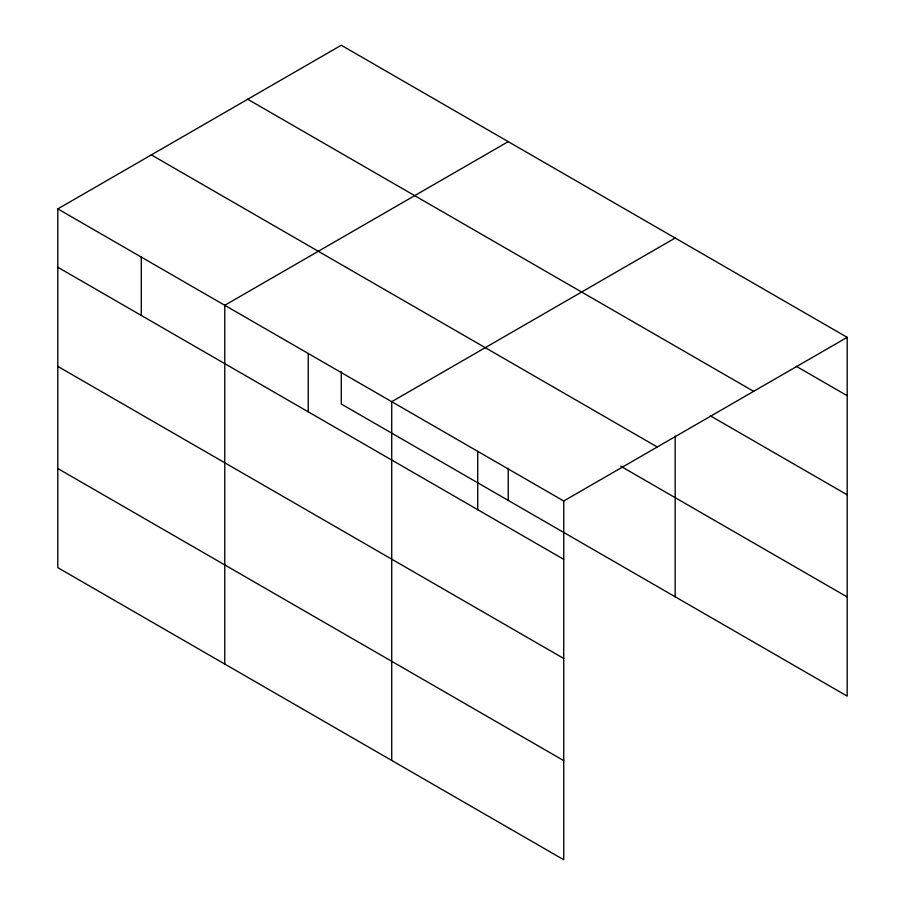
<?xml version="1.0" encoding="UTF-8"?>
<svg xmlns="http://www.w3.org/2000/svg" width="905" height="905" viewBox="0 0 905 905"><rect width="100%" height="100%" fill="white"/><g stroke="black" fill="none" stroke-linecap="round" stroke-linejoin="round"><path stroke-width="1.36" d="M563.736 658.478L563.736 500.997L57.807 208.897L57.807 567.661L563.736 859.75L563.736 658.478L57.807 366.378M341.264 371.887L341.264 404.003L847.193 696.103L847.193 337.339L341.264 45.25L57.807 208.897M508.225 141.644L224.768 305.29L224.768 664.044M675.175 238.026L391.718 401.684L391.718 760.438M563.736 500.997L847.193 337.339M796.31 366.31L847.193 395.689M247.721 99.256L753.65 391.345M710.301 415.791L847.193 494.82M151.35 154.891L657.279 446.991M620.728 466.222L847.193 596.961M57.807 267.247L563.736 559.335M57.807 468.519L563.736 760.619M675.175 436.086L675.175 596.791M508.225 468.281L508.225 500.397M477.727 451.335L477.727 509.685M308.243 353.482L308.243 411.832M141.293 257.099L141.293 315.438"/></g></svg>
